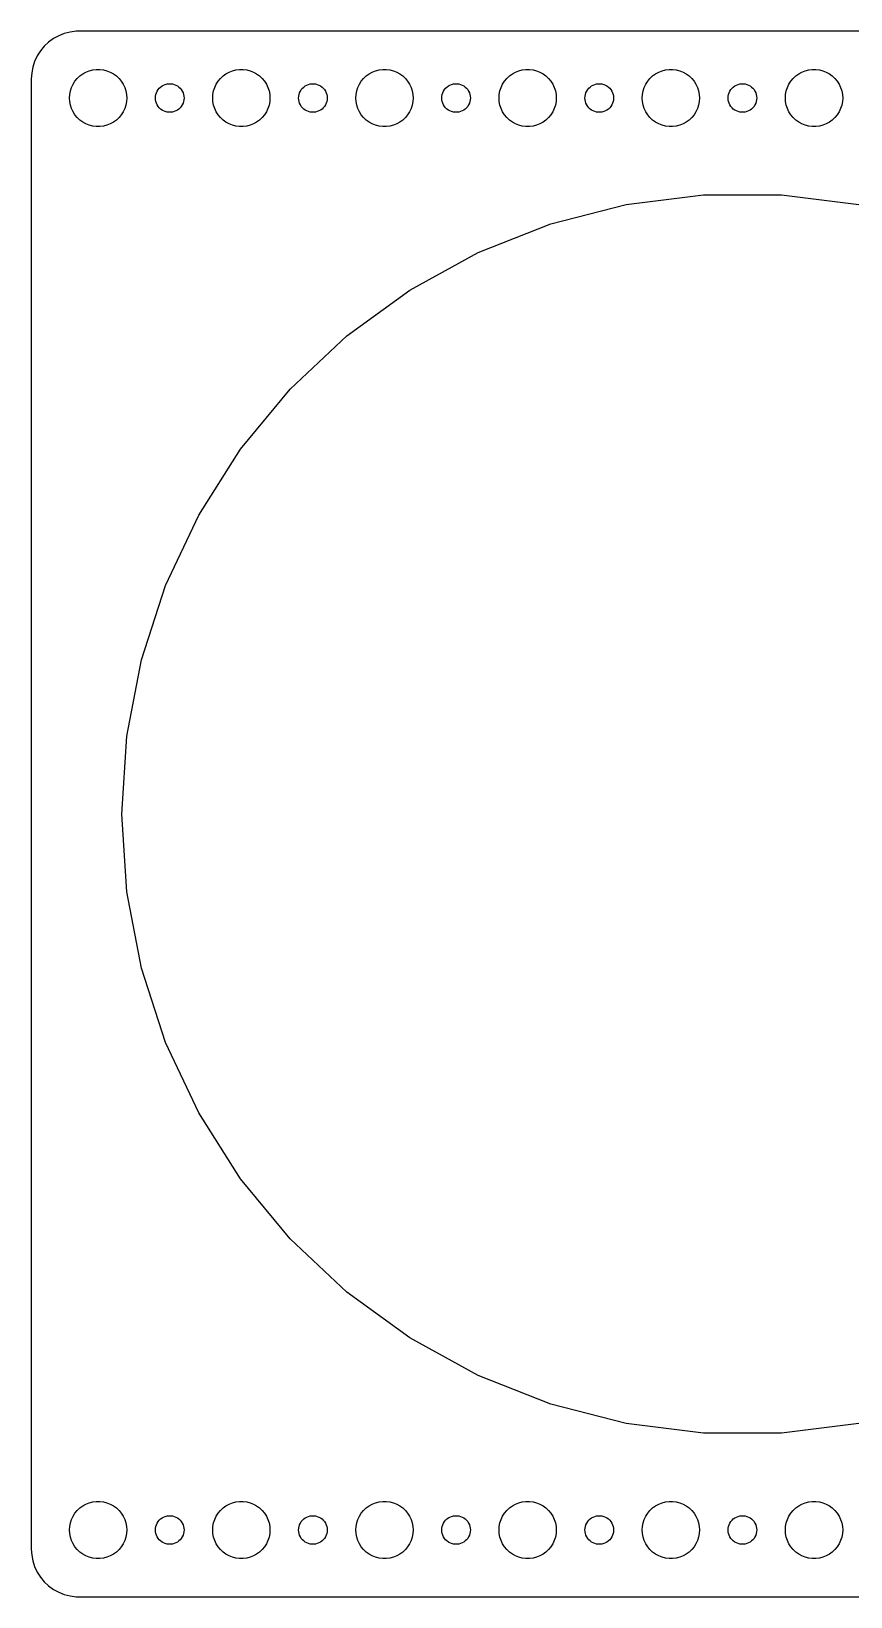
# Model space of a CAD drawing. Header units: metres. Extents: x -344 to 344, y -82 to 82.
# Drawn here: x -344.5 to -258.7, y -82 to 82 of the extents above; entities that cross this region are included whole.
import ezdxf

# ---------------------------------------------------------------- set-up
doc = ezdxf.new("R2010")
doc.units = ezdxf.units.M

msp = doc.modelspace()

# ---------------------------------------------------------------- linework, layer by layer
for p, q in [((-339.814, 81.9901), (-340.437, 81.9114)), ((339.814, 81.9901), (-339.814, 81.9901)), ((-343.145, 80.4227), (-343.545, 79.9389)), ((-342.687, 80.8526), (-343.145, 80.4227)), ((-342.179, 81.2216), (-342.687, 80.8526)), ((-341.629, 81.5241), (-342.179, 81.2216)), ((-341.045, 81.7553), (-341.629, 81.5241)), ((-340.437, 81.9114), (-341.045, 81.7553)), ((-344.149, 78.8406), (-344.343, 78.2434)), ((-343.882, 79.4088), (-344.149, 78.8406)), ((-343.545, 79.9389), (-343.882, 79.4088)), ((-344.461, 77.6267), (-344.5, 77)), ((-344.343, 78.2434), (-344.461, 77.6267)), ((-339.687, 77.0536), (-339.412, 77.3115)), ((-339.412, 77.3115), (-339.107, 77.533)), ((-339.107, 77.533), (-338.777, 77.7145)), ((-338.777, 77.7145), (-338.427, 77.8532)), ((-338.427, 77.8532), (-338.062, 77.9469)), ((-338.062, 77.9469), (-337.688, 77.9941)), ((-337.688, 77.9941), (-337.312, 77.9941)), ((-337.312, 77.9941), (-336.938, 77.9469)), ((-336.938, 77.9469), (-336.573, 77.8532)), ((-336.573, 77.8532), (-336.223, 77.7145)), ((-336.223, 77.7145), (-335.893, 77.533)), ((-335.893, 77.533), (-335.588, 77.3115)), ((-335.588, 77.3115), (-335.313, 77.0536)), ((-324.687, 77.0536), (-324.412, 77.3115)), ((-324.412, 77.3115), (-324.107, 77.533)), ((-324.107, 77.533), (-323.777, 77.7145)), ((-323.777, 77.7145), (-323.427, 77.8532)), ((-323.427, 77.8532), (-323.062, 77.9469)), ((-323.062, 77.9469), (-322.688, 77.9941)), ((-322.688, 77.9941), (-322.312, 77.9941)), ((-322.312, 77.9941), (-321.938, 77.9469)), ((-321.938, 77.9469), (-321.573, 77.8532)), ((-321.573, 77.8532), (-321.223, 77.7145)), ((-321.223, 77.7145), (-320.893, 77.533)), ((-320.893, 77.533), (-320.588, 77.3115)), ((-320.588, 77.3115), (-320.313, 77.0536)), ((-309.687, 77.0536), (-309.412, 77.3115)), ((-309.412, 77.3115), (-309.107, 77.533)), ((-309.107, 77.533), (-308.777, 77.7145)), ((-308.777, 77.7145), (-308.427, 77.8532)), ((-308.427, 77.8532), (-308.062, 77.9469)), ((-308.062, 77.9469), (-307.688, 77.9941)), ((-307.688, 77.9941), (-307.312, 77.9941)), ((-307.312, 77.9941), (-306.938, 77.9469)), ((-306.938, 77.9469), (-306.573, 77.8532)), ((-306.573, 77.8532), (-306.223, 77.7145)), ((-306.223, 77.7145), (-305.893, 77.533)), ((-305.893, 77.533), (-305.588, 77.3115)), ((-305.588, 77.3115), (-305.313, 77.0536)), ((-294.687, 77.0536), (-294.412, 77.3115)), ((-294.412, 77.3115), (-294.107, 77.533)), ((-294.107, 77.533), (-293.777, 77.7145)), ((-293.777, 77.7145), (-293.427, 77.8532)), ((-293.427, 77.8532), (-293.062, 77.9469)), ((-293.062, 77.9469), (-292.688, 77.9941)), ((-292.688, 77.9941), (-292.312, 77.9941)), ((-292.312, 77.9941), (-291.938, 77.9469)), ((-291.938, 77.9469), (-291.573, 77.8532)), ((-291.573, 77.8532), (-291.223, 77.7145)), ((-291.223, 77.7145), (-290.893, 77.533)), ((-290.893, 77.533), (-290.588, 77.3115)), ((-290.588, 77.3115), (-290.313, 77.0536)), ((-279.687, 77.0536), (-279.412, 77.3115)), ((-279.412, 77.3115), (-279.107, 77.533)), ((-279.107, 77.533), (-278.777, 77.7145)), ((-278.777, 77.7145), (-278.427, 77.8532)), ((-278.427, 77.8532), (-278.062, 77.9469)), ((-278.062, 77.9469), (-277.688, 77.9941)), ((-277.688, 77.9941), (-277.312, 77.9941)), ((-277.312, 77.9941), (-276.938, 77.9469)), ((-276.938, 77.9469), (-276.573, 77.8532)), ((-276.573, 77.8532), (-276.223, 77.7145)), ((-276.223, 77.7145), (-275.893, 77.533)), ((-275.893, 77.533), (-275.588, 77.3115)), ((-275.588, 77.3115), (-275.313, 77.0536)), ((-264.687, 77.0536), (-264.412, 77.3115)), ((-264.412, 77.3115), (-264.107, 77.533)), ((-264.107, 77.533), (-263.777, 77.7145)), ((-263.777, 77.7145), (-263.427, 77.8532)), ((-263.427, 77.8532), (-263.062, 77.9469)), ((-263.062, 77.9469), (-262.688, 77.9941)), ((-262.688, 77.9941), (-262.312, 77.9941)), ((-262.312, 77.9941), (-261.938, 77.9469)), ((-261.938, 77.9469), (-261.573, 77.8532)), ((-261.573, 77.8532), (-261.223, 77.7145)), ((-261.223, 77.7145), (-260.893, 77.533)), ((-260.893, 77.533), (-260.588, 77.3115)), ((-260.588, 77.3115), (-260.313, 77.0536)), ((-344.5, 77), (-344.5, -77)), ((-340.476, 75.376), (-340.406, 75.7461)), ((-340.406, 75.7461), (-340.289, 76.1044)), ((-340.289, 76.1044), (-340.129, 76.4453)), ((-340.129, 76.4453), (-339.927, 76.7634)), ((-339.927, 76.7634), (-339.687, 77.0536)), ((-335.313, 77.0536), (-335.073, 76.7634)), ((-335.073, 76.7634), (-334.871, 76.4453)), ((-334.871, 76.4453), (-334.711, 76.1044)), ((-334.711, 76.1044), (-334.594, 75.7461)), ((-334.594, 75.7461), (-334.524, 75.376)), ((-331.453, 75.373), (-331.395, 75.5522)), ((-331.395, 75.5522), (-331.314, 75.7226)), ((-331.314, 75.7226), (-331.214, 75.8817)), ((-331.214, 75.8817), (-331.093, 76.0268)), ((-331.093, 76.0268), (-330.956, 76.1558)), ((-330.956, 76.1558), (-330.804, 76.2665)), ((-330.804, 76.2665), (-330.639, 76.3572)), ((-330.639, 76.3572), (-330.464, 76.4266)), ((-330.464, 76.4266), (-330.281, 76.4734)), ((-330.281, 76.4734), (-330.094, 76.497)), ((-330.094, 76.497), (-329.906, 76.497)), ((-329.906, 76.497), (-329.719, 76.4734)), ((-329.719, 76.4734), (-329.536, 76.4266)), ((-329.536, 76.4266), (-329.361, 76.3572)), ((-329.361, 76.3572), (-329.196, 76.2665)), ((-329.196, 76.2665), (-329.044, 76.1558)), ((-329.044, 76.1558), (-328.907, 76.0268)), ((-328.907, 76.0268), (-328.786, 75.8817)), ((-328.786, 75.8817), (-328.686, 75.7226)), ((-328.686, 75.7226), (-328.605, 75.5522)), ((-328.605, 75.5522), (-328.547, 75.373)), ((-325.476, 75.376), (-325.406, 75.7461)), ((-325.406, 75.7461), (-325.289, 76.1044)), ((-325.289, 76.1044), (-325.129, 76.4453)), ((-325.129, 76.4453), (-324.927, 76.7634)), ((-324.927, 76.7634), (-324.687, 77.0536)), ((-320.313, 77.0536), (-320.073, 76.7634)), ((-320.073, 76.7634), (-319.871, 76.4453)), ((-319.871, 76.4453), (-319.711, 76.1044)), ((-319.711, 76.1044), (-319.594, 75.7461)), ((-319.594, 75.7461), (-319.524, 75.376)), ((-316.453, 75.373), (-316.395, 75.5522)), ((-316.395, 75.5522), (-316.314, 75.7226)), ((-316.314, 75.7226), (-316.214, 75.8817)), ((-316.214, 75.8817), (-316.093, 76.0268)), ((-316.093, 76.0268), (-315.956, 76.1558)), ((-315.956, 76.1558), (-315.804, 76.2665)), ((-315.804, 76.2665), (-315.639, 76.3572)), ((-315.639, 76.3572), (-315.464, 76.4266)), ((-315.464, 76.4266), (-315.281, 76.4734)), ((-315.281, 76.4734), (-315.094, 76.497)), ((-315.094, 76.497), (-314.906, 76.497)), ((-314.906, 76.497), (-314.719, 76.4734)), ((-314.719, 76.4734), (-314.536, 76.4266)), ((-314.536, 76.4266), (-314.361, 76.3572)), ((-314.361, 76.3572), (-314.196, 76.2665)), ((-314.196, 76.2665), (-314.044, 76.1558)), ((-314.044, 76.1558), (-313.907, 76.0268)), ((-313.907, 76.0268), (-313.786, 75.8817)), ((-313.786, 75.8817), (-313.686, 75.7226)), ((-313.686, 75.7226), (-313.605, 75.5522)), ((-313.605, 75.5522), (-313.547, 75.373)), ((-310.476, 75.376), (-310.406, 75.7461)), ((-310.406, 75.7461), (-310.289, 76.1044)), ((-310.289, 76.1044), (-310.129, 76.4453)), ((-310.129, 76.4453), (-309.927, 76.7634)), ((-309.927, 76.7634), (-309.687, 77.0536)), ((-305.313, 77.0536), (-305.073, 76.7634)), ((-305.073, 76.7634), (-304.871, 76.4453)), ((-304.871, 76.4453), (-304.711, 76.1044)), ((-304.711, 76.1044), (-304.594, 75.7461)), ((-304.594, 75.7461), (-304.524, 75.376)), ((-301.453, 75.373), (-301.395, 75.5522)), ((-301.395, 75.5522), (-301.314, 75.7226)), ((-301.314, 75.7226), (-301.214, 75.8817)), ((-301.214, 75.8817), (-301.093, 76.0268)), ((-301.093, 76.0268), (-300.956, 76.1558)), ((-300.956, 76.1558), (-300.804, 76.2665)), ((-300.804, 76.2665), (-300.639, 76.3572)), ((-300.639, 76.3572), (-300.464, 76.4266)), ((-300.464, 76.4266), (-300.281, 76.4734)), ((-300.281, 76.4734), (-300.094, 76.497)), ((-300.094, 76.497), (-299.906, 76.497)), ((-299.906, 76.497), (-299.719, 76.4734)), ((-299.719, 76.4734), (-299.536, 76.4266)), ((-299.536, 76.4266), (-299.361, 76.3572)), ((-299.361, 76.3572), (-299.196, 76.2665)), ((-299.196, 76.2665), (-299.044, 76.1558)), ((-299.044, 76.1558), (-298.907, 76.0268)), ((-298.907, 76.0268), (-298.786, 75.8817)), ((-298.786, 75.8817), (-298.686, 75.7226)), ((-298.686, 75.7226), (-298.605, 75.5522)), ((-298.605, 75.5522), (-298.547, 75.373)), ((-295.476, 75.376), (-295.406, 75.7461)), ((-295.406, 75.7461), (-295.289, 76.1044)), ((-295.289, 76.1044), (-295.129, 76.4453)), ((-295.129, 76.4453), (-294.927, 76.7634)), ((-294.927, 76.7634), (-294.687, 77.0536)), ((-290.313, 77.0536), (-290.073, 76.7634)), ((-290.073, 76.7634), (-289.871, 76.4453)), ((-289.871, 76.4453), (-289.711, 76.1044)), ((-289.711, 76.1044), (-289.594, 75.7461)), ((-289.594, 75.7461), (-289.524, 75.376)), ((-286.453, 75.373), (-286.395, 75.5522)), ((-286.395, 75.5522), (-286.314, 75.7226)), ((-286.314, 75.7226), (-286.214, 75.8817)), ((-286.214, 75.8817), (-286.093, 76.0268)), ((-286.093, 76.0268), (-285.956, 76.1558)), ((-285.956, 76.1558), (-285.804, 76.2665)), ((-285.804, 76.2665), (-285.639, 76.3572)), ((-285.639, 76.3572), (-285.464, 76.4266)), ((-285.464, 76.4266), (-285.281, 76.4734)), ((-285.281, 76.4734), (-285.094, 76.497)), ((-285.094, 76.497), (-284.906, 76.497)), ((-284.906, 76.497), (-284.719, 76.4734)), ((-284.719, 76.4734), (-284.536, 76.4266)), ((-284.536, 76.4266), (-284.361, 76.3572)), ((-284.361, 76.3572), (-284.196, 76.2665)), ((-284.196, 76.2665), (-284.044, 76.1558)), ((-284.044, 76.1558), (-283.907, 76.0268)), ((-283.907, 76.0268), (-283.786, 75.8817)), ((-283.786, 75.8817), (-283.686, 75.7226)), ((-283.686, 75.7226), (-283.605, 75.5522)), ((-283.605, 75.5522), (-283.547, 75.373)), ((-280.476, 75.376), (-280.406, 75.7461)), ((-280.406, 75.7461), (-280.289, 76.1044)), ((-280.289, 76.1044), (-280.129, 76.4453)), ((-280.129, 76.4453), (-279.927, 76.7634)), ((-279.927, 76.7634), (-279.687, 77.0536)), ((-275.313, 77.0536), (-275.073, 76.7634)), ((-275.073, 76.7634), (-274.871, 76.4453)), ((-274.871, 76.4453), (-274.711, 76.1044)), ((-274.711, 76.1044), (-274.594, 75.7461)), ((-274.594, 75.7461), (-274.524, 75.376)), ((-271.453, 75.373), (-271.395, 75.5522)), ((-271.395, 75.5522), (-271.314, 75.7226)), ((-271.314, 75.7226), (-271.214, 75.8817)), ((-271.214, 75.8817), (-271.093, 76.0268)), ((-271.093, 76.0268), (-270.956, 76.1558)), ((-270.956, 76.1558), (-270.804, 76.2665)), ((-270.804, 76.2665), (-270.639, 76.3572)), ((-270.639, 76.3572), (-270.464, 76.4266)), ((-270.464, 76.4266), (-270.281, 76.4734)), ((-270.281, 76.4734), (-270.094, 76.497)), ((-270.094, 76.497), (-269.906, 76.497)), ((-269.906, 76.497), (-269.719, 76.4734)), ((-269.719, 76.4734), (-269.536, 76.4266)), ((-269.536, 76.4266), (-269.361, 76.3572)), ((-269.361, 76.3572), (-269.196, 76.2665)), ((-269.196, 76.2665), (-269.044, 76.1558)), ((-269.044, 76.1558), (-268.907, 76.0268)), ((-268.907, 76.0268), (-268.786, 75.8817)), ((-268.786, 75.8817), (-268.686, 75.7226)), ((-268.686, 75.7226), (-268.605, 75.5522)), ((-268.605, 75.5522), (-268.547, 75.373)), ((-265.476, 75.376), (-265.406, 75.7461)), ((-265.406, 75.7461), (-265.289, 76.1044)), ((-265.289, 76.1044), (-265.129, 76.4453)), ((-265.129, 76.4453), (-264.927, 76.7634)), ((-264.927, 76.7634), (-264.687, 77.0536)), ((-260.313, 77.0536), (-260.073, 76.7634)), ((-260.073, 76.7634), (-259.871, 76.4453)), ((-259.871, 76.4453), (-259.711, 76.1044)), ((-259.711, 76.1044), (-259.594, 75.7461)), ((-259.594, 75.7461), (-259.524, 75.376)), ((-340.5, 75), (-340.476, 75.376)), ((-340.476, 74.624), (-340.5, 75)), ((-340.406, 74.2539), (-340.476, 74.624)), ((-340.289, 73.8956), (-340.406, 74.2539)), ((-340.129, 73.5547), (-340.289, 73.8956)), ((-334.711, 73.8956), (-334.871, 73.5547)), ((-334.594, 74.2539), (-334.711, 73.8956)), ((-334.524, 74.624), (-334.594, 74.2539)), ((-334.524, 75.376), (-334.5, 75)), ((-334.5, 75), (-334.524, 74.624)), ((-331.5, 75), (-331.488, 75.188)), ((-331.488, 74.812), (-331.5, 75)), ((-331.488, 75.188), (-331.453, 75.373)), ((-331.453, 74.627), (-331.488, 74.812)), ((-331.395, 74.4478), (-331.453, 74.627)), ((-331.314, 74.2774), (-331.395, 74.4478)), ((-331.214, 74.1183), (-331.314, 74.2774)), ((-331.093, 73.9732), (-331.214, 74.1183)), ((-330.956, 73.8442), (-331.093, 73.9732)), ((-330.804, 73.7335), (-330.956, 73.8442)), ((-329.044, 73.8442), (-329.196, 73.7335)), ((-328.907, 73.9732), (-329.044, 73.8442)), ((-328.786, 74.1183), (-328.907, 73.9732)), ((-328.686, 74.2774), (-328.786, 74.1183)), ((-328.605, 74.4478), (-328.686, 74.2774)), ((-328.547, 74.627), (-328.605, 74.4478)), ((-328.547, 75.373), (-328.512, 75.188)), ((-328.512, 74.812), (-328.547, 74.627)), ((-328.512, 75.188), (-328.5, 75)), ((-328.5, 75), (-328.512, 74.812)), ((-325.5, 75), (-325.476, 75.376)), ((-325.476, 74.624), (-325.5, 75)), ((-325.406, 74.2539), (-325.476, 74.624)), ((-325.289, 73.8956), (-325.406, 74.2539)), ((-325.129, 73.5547), (-325.289, 73.8956)), ((-319.711, 73.8956), (-319.871, 73.5547)), ((-319.594, 74.2539), (-319.711, 73.8956)), ((-319.524, 74.624), (-319.594, 74.2539)), ((-319.524, 75.376), (-319.5, 75)), ((-319.5, 75), (-319.524, 74.624)), ((-316.5, 75), (-316.488, 75.188)), ((-316.488, 74.812), (-316.5, 75)), ((-316.488, 75.188), (-316.453, 75.373)), ((-316.453, 74.627), (-316.488, 74.812)), ((-316.395, 74.4478), (-316.453, 74.627)), ((-316.314, 74.2774), (-316.395, 74.4478)), ((-316.214, 74.1183), (-316.314, 74.2774)), ((-316.093, 73.9732), (-316.214, 74.1183)), ((-315.956, 73.8442), (-316.093, 73.9732)), ((-315.804, 73.7335), (-315.956, 73.8442)), ((-314.044, 73.8442), (-314.196, 73.7335)), ((-313.907, 73.9732), (-314.044, 73.8442)), ((-313.786, 74.1183), (-313.907, 73.9732)), ((-313.686, 74.2774), (-313.786, 74.1183)), ((-313.605, 74.4478), (-313.686, 74.2774)), ((-313.547, 74.627), (-313.605, 74.4478)), ((-313.547, 75.373), (-313.512, 75.188)), ((-313.512, 74.812), (-313.547, 74.627)), ((-313.512, 75.188), (-313.5, 75)), ((-313.5, 75), (-313.512, 74.812)), ((-310.5, 75), (-310.476, 75.376)), ((-310.476, 74.624), (-310.5, 75)), ((-310.406, 74.2539), (-310.476, 74.624)), ((-310.289, 73.8956), (-310.406, 74.2539)), ((-310.129, 73.5547), (-310.289, 73.8956)), ((-304.711, 73.8956), (-304.871, 73.5547)), ((-304.594, 74.2539), (-304.711, 73.8956)), ((-304.524, 74.624), (-304.594, 74.2539)), ((-304.524, 75.376), (-304.5, 75)), ((-304.5, 75), (-304.524, 74.624)), ((-301.5, 75), (-301.488, 75.188)), ((-301.488, 74.812), (-301.5, 75)), ((-301.488, 75.188), (-301.453, 75.373)), ((-301.453, 74.627), (-301.488, 74.812)), ((-301.395, 74.4478), (-301.453, 74.627)), ((-301.314, 74.2774), (-301.395, 74.4478)), ((-301.214, 74.1183), (-301.314, 74.2774)), ((-301.093, 73.9732), (-301.214, 74.1183)), ((-300.956, 73.8442), (-301.093, 73.9732)), ((-300.804, 73.7335), (-300.956, 73.8442)), ((-299.044, 73.8442), (-299.196, 73.7335)), ((-298.907, 73.9732), (-299.044, 73.8442)), ((-298.786, 74.1183), (-298.907, 73.9732)), ((-298.686, 74.2774), (-298.786, 74.1183)), ((-298.605, 74.4478), (-298.686, 74.2774)), ((-298.547, 74.627), (-298.605, 74.4478)), ((-298.547, 75.373), (-298.512, 75.188)), ((-298.512, 74.812), (-298.547, 74.627)), ((-298.512, 75.188), (-298.5, 75)), ((-298.5, 75), (-298.512, 74.812)), ((-295.5, 75), (-295.476, 75.376)), ((-295.476, 74.624), (-295.5, 75)), ((-295.406, 74.2539), (-295.476, 74.624)), ((-295.289, 73.8956), (-295.406, 74.2539)), ((-295.129, 73.5547), (-295.289, 73.8956)), ((-289.711, 73.8956), (-289.871, 73.5547)), ((-289.594, 74.2539), (-289.711, 73.8956)), ((-289.524, 74.624), (-289.594, 74.2539)), ((-289.524, 75.376), (-289.5, 75)), ((-289.5, 75), (-289.524, 74.624)), ((-286.5, 75), (-286.488, 75.188)), ((-286.488, 74.812), (-286.5, 75)), ((-286.488, 75.188), (-286.453, 75.373)), ((-286.453, 74.627), (-286.488, 74.812)), ((-286.395, 74.4478), (-286.453, 74.627)), ((-286.314, 74.2774), (-286.395, 74.4478)), ((-286.214, 74.1183), (-286.314, 74.2774)), ((-286.093, 73.9732), (-286.214, 74.1183)), ((-285.956, 73.8442), (-286.093, 73.9732)), ((-285.804, 73.7335), (-285.956, 73.8442)), ((-284.044, 73.8442), (-284.196, 73.7335)), ((-283.907, 73.9732), (-284.044, 73.8442)), ((-283.786, 74.1183), (-283.907, 73.9732)), ((-283.686, 74.2774), (-283.786, 74.1183)), ((-283.605, 74.4478), (-283.686, 74.2774)), ((-283.547, 74.627), (-283.605, 74.4478)), ((-283.547, 75.373), (-283.512, 75.188)), ((-283.512, 74.812), (-283.547, 74.627)), ((-283.512, 75.188), (-283.5, 75)), ((-283.5, 75), (-283.512, 74.812)), ((-280.5, 75), (-280.476, 75.376)), ((-280.476, 74.624), (-280.5, 75)), ((-280.406, 74.2539), (-280.476, 74.624)), ((-280.289, 73.8956), (-280.406, 74.2539)), ((-280.129, 73.5547), (-280.289, 73.8956)), ((-274.711, 73.8956), (-274.871, 73.5547)), ((-274.594, 74.2539), (-274.711, 73.8956)), ((-274.524, 74.624), (-274.594, 74.2539)), ((-274.524, 75.376), (-274.5, 75)), ((-274.5, 75), (-274.524, 74.624)), ((-271.5, 75), (-271.488, 75.188)), ((-271.488, 74.812), (-271.5, 75)), ((-271.488, 75.188), (-271.453, 75.373)), ((-271.453, 74.627), (-271.488, 74.812)), ((-271.395, 74.4478), (-271.453, 74.627)), ((-271.314, 74.2774), (-271.395, 74.4478)), ((-271.214, 74.1183), (-271.314, 74.2774)), ((-271.093, 73.9732), (-271.214, 74.1183)), ((-270.956, 73.8442), (-271.093, 73.9732)), ((-270.804, 73.7335), (-270.956, 73.8442)), ((-269.044, 73.8442), (-269.196, 73.7335)), ((-268.907, 73.9732), (-269.044, 73.8442)), ((-268.786, 74.1183), (-268.907, 73.9732)), ((-268.686, 74.2774), (-268.786, 74.1183)), ((-268.605, 74.4478), (-268.686, 74.2774)), ((-268.547, 74.627), (-268.605, 74.4478)), ((-268.547, 75.373), (-268.512, 75.188)), ((-268.512, 74.812), (-268.547, 74.627)), ((-268.512, 75.188), (-268.5, 75)), ((-268.5, 75), (-268.512, 74.812)), ((-265.5, 75), (-265.476, 75.376)), ((-265.476, 74.624), (-265.5, 75)), ((-265.406, 74.2539), (-265.476, 74.624)), ((-265.289, 73.8956), (-265.406, 74.2539)), ((-265.129, 73.5547), (-265.289, 73.8956)), ((-259.711, 73.8956), (-259.871, 73.5547)), ((-259.594, 74.2539), (-259.711, 73.8956)), ((-259.524, 74.624), (-259.594, 74.2539)), ((-259.524, 75.376), (-259.5, 75)), ((-259.5, 75), (-259.524, 74.624)), ((-339.927, 73.2366), (-340.129, 73.5547)), ((-339.687, 72.9464), (-339.927, 73.2366)), ((-339.412, 72.6885), (-339.687, 72.9464)), ((-339.107, 72.467), (-339.412, 72.6885)), ((-338.777, 72.2855), (-339.107, 72.467)), ((-338.427, 72.1468), (-338.777, 72.2855)), ((-336.223, 72.2855), (-336.573, 72.1468)), ((-335.893, 72.467), (-336.223, 72.2855)), ((-335.588, 72.6885), (-335.893, 72.467)), ((-335.313, 72.9464), (-335.588, 72.6885)), ((-335.073, 73.2366), (-335.313, 72.9464)), ((-334.871, 73.5547), (-335.073, 73.2366)), ((-330.639, 73.6428), (-330.804, 73.7335)), ((-330.464, 73.5734), (-330.639, 73.6428)), ((-330.281, 73.5266), (-330.464, 73.5734)), ((-330.094, 73.503), (-330.281, 73.5266)), ((-329.906, 73.503), (-330.094, 73.503)), ((-329.719, 73.5266), (-329.906, 73.503)), ((-329.536, 73.5734), (-329.719, 73.5266)), ((-329.361, 73.6428), (-329.536, 73.5734)), ((-329.196, 73.7335), (-329.361, 73.6428)), ((-324.927, 73.2366), (-325.129, 73.5547)), ((-324.687, 72.9464), (-324.927, 73.2366)), ((-324.412, 72.6885), (-324.687, 72.9464)), ((-324.107, 72.467), (-324.412, 72.6885)), ((-323.777, 72.2855), (-324.107, 72.467)), ((-323.427, 72.1468), (-323.777, 72.2855)), ((-321.223, 72.2855), (-321.573, 72.1468)), ((-320.893, 72.467), (-321.223, 72.2855)), ((-320.588, 72.6885), (-320.893, 72.467)), ((-320.313, 72.9464), (-320.588, 72.6885)), ((-320.073, 73.2366), (-320.313, 72.9464)), ((-319.871, 73.5547), (-320.073, 73.2366)), ((-315.639, 73.6428), (-315.804, 73.7335)), ((-315.464, 73.5734), (-315.639, 73.6428)), ((-315.281, 73.5266), (-315.464, 73.5734)), ((-315.094, 73.503), (-315.281, 73.5266)), ((-314.906, 73.503), (-315.094, 73.503)), ((-314.719, 73.5266), (-314.906, 73.503)), ((-314.536, 73.5734), (-314.719, 73.5266)), ((-314.361, 73.6428), (-314.536, 73.5734)), ((-314.196, 73.7335), (-314.361, 73.6428)), ((-309.927, 73.2366), (-310.129, 73.5547)), ((-309.687, 72.9464), (-309.927, 73.2366)), ((-309.412, 72.6885), (-309.687, 72.9464)), ((-309.107, 72.467), (-309.412, 72.6885)), ((-308.777, 72.2855), (-309.107, 72.467)), ((-308.427, 72.1468), (-308.777, 72.2855)), ((-306.223, 72.2855), (-306.573, 72.1468)), ((-305.893, 72.467), (-306.223, 72.2855)), ((-305.588, 72.6885), (-305.893, 72.467)), ((-305.313, 72.9464), (-305.588, 72.6885)), ((-305.073, 73.2366), (-305.313, 72.9464)), ((-304.871, 73.5547), (-305.073, 73.2366)), ((-300.639, 73.6428), (-300.804, 73.7335)), ((-300.464, 73.5734), (-300.639, 73.6428)), ((-300.281, 73.5266), (-300.464, 73.5734)), ((-300.094, 73.503), (-300.281, 73.5266)), ((-299.906, 73.503), (-300.094, 73.503)), ((-299.719, 73.5266), (-299.906, 73.503)), ((-299.536, 73.5734), (-299.719, 73.5266)), ((-299.361, 73.6428), (-299.536, 73.5734)), ((-299.196, 73.7335), (-299.361, 73.6428)), ((-294.927, 73.2366), (-295.129, 73.5547)), ((-294.687, 72.9464), (-294.927, 73.2366)), ((-294.412, 72.6885), (-294.687, 72.9464)), ((-294.107, 72.467), (-294.412, 72.6885)), ((-293.777, 72.2855), (-294.107, 72.467)), ((-293.427, 72.1468), (-293.777, 72.2855)), ((-291.223, 72.2855), (-291.573, 72.1468)), ((-290.893, 72.467), (-291.223, 72.2855)), ((-290.588, 72.6885), (-290.893, 72.467)), ((-290.313, 72.9464), (-290.588, 72.6885)), ((-290.073, 73.2366), (-290.313, 72.9464)), ((-289.871, 73.5547), (-290.073, 73.2366)), ((-285.639, 73.6428), (-285.804, 73.7335)), ((-285.464, 73.5734), (-285.639, 73.6428)), ((-285.281, 73.5266), (-285.464, 73.5734)), ((-285.094, 73.503), (-285.281, 73.5266)), ((-284.906, 73.503), (-285.094, 73.503)), ((-284.719, 73.5266), (-284.906, 73.503)), ((-284.536, 73.5734), (-284.719, 73.5266)), ((-284.361, 73.6428), (-284.536, 73.5734)), ((-284.196, 73.7335), (-284.361, 73.6428)), ((-279.927, 73.2366), (-280.129, 73.5547)), ((-279.687, 72.9464), (-279.927, 73.2366)), ((-279.412, 72.6885), (-279.687, 72.9464)), ((-279.107, 72.467), (-279.412, 72.6885)), ((-278.777, 72.2855), (-279.107, 72.467)), ((-278.427, 72.1468), (-278.777, 72.2855)), ((-276.223, 72.2855), (-276.573, 72.1468)), ((-275.893, 72.467), (-276.223, 72.2855)), ((-275.588, 72.6885), (-275.893, 72.467)), ((-275.313, 72.9464), (-275.588, 72.6885)), ((-275.073, 73.2366), (-275.313, 72.9464)), ((-274.871, 73.5547), (-275.073, 73.2366)), ((-270.639, 73.6428), (-270.804, 73.7335)), ((-270.464, 73.5734), (-270.639, 73.6428)), ((-270.281, 73.5266), (-270.464, 73.5734)), ((-270.094, 73.503), (-270.281, 73.5266)), ((-269.906, 73.503), (-270.094, 73.503)), ((-269.719, 73.5266), (-269.906, 73.503)), ((-269.536, 73.5734), (-269.719, 73.5266)), ((-269.361, 73.6428), (-269.536, 73.5734)), ((-269.196, 73.7335), (-269.361, 73.6428)), ((-264.927, 73.2366), (-265.129, 73.5547)), ((-264.687, 72.9464), (-264.927, 73.2366)), ((-264.412, 72.6885), (-264.687, 72.9464)), ((-264.107, 72.467), (-264.412, 72.6885)), ((-263.777, 72.2855), (-264.107, 72.467)), ((-263.427, 72.1468), (-263.777, 72.2855)), ((-261.223, 72.2855), (-261.573, 72.1468)), ((-260.893, 72.467), (-261.223, 72.2855)), ((-260.588, 72.6885), (-260.893, 72.467)), ((-260.313, 72.9464), (-260.588, 72.6885)), ((-260.073, 73.2366), (-260.313, 72.9464)), ((-259.871, 73.5547), (-260.073, 73.2366)), ((-338.062, 72.0531), (-338.427, 72.1468)), ((-337.688, 72.0059), (-338.062, 72.0531)), ((-337.312, 72.0059), (-337.688, 72.0059)), ((-336.938, 72.0531), (-337.312, 72.0059)), ((-336.573, 72.1468), (-336.938, 72.0531)), ((-323.062, 72.0531), (-323.427, 72.1468)), ((-322.688, 72.0059), (-323.062, 72.0531)), ((-322.312, 72.0059), (-322.688, 72.0059)), ((-321.938, 72.0531), (-322.312, 72.0059)), ((-321.573, 72.1468), (-321.938, 72.0531)), ((-308.062, 72.0531), (-308.427, 72.1468)), ((-307.688, 72.0059), (-308.062, 72.0531)), ((-307.312, 72.0059), (-307.688, 72.0059)), ((-306.938, 72.0531), (-307.312, 72.0059)), ((-306.573, 72.1468), (-306.938, 72.0531)), ((-293.062, 72.0531), (-293.427, 72.1468)), ((-292.688, 72.0059), (-293.062, 72.0531)), ((-292.312, 72.0059), (-292.688, 72.0059)), ((-291.938, 72.0531), (-292.312, 72.0059)), ((-291.573, 72.1468), (-291.938, 72.0531)), ((-278.062, 72.0531), (-278.427, 72.1468)), ((-277.688, 72.0059), (-278.062, 72.0531)), ((-277.312, 72.0059), (-277.688, 72.0059)), ((-276.938, 72.0531), (-277.312, 72.0059)), ((-276.573, 72.1468), (-276.938, 72.0531)), ((-263.062, 72.0531), (-263.427, 72.1468)), ((-262.688, 72.0059), (-263.062, 72.0531)), ((-262.312, 72.0059), (-262.688, 72.0059)), ((-261.938, 72.0531), (-262.312, 72.0059)), ((-261.573, 72.1468), (-261.938, 72.0531)), ((-282.18, 63.8487), (-274.081, 64.8717)), ((-274.081, 64.8717), (-265.919, 64.8717)), ((-265.919, 64.8717), (-257.82, 63.8487)), ((-290.086, 61.8187), (-282.18, 63.8487)), ((-297.676, 58.8138), (-290.086, 61.8187)), ((-304.829, 54.8813), (-297.676, 58.8138)), ((-311.433, 50.0834), (-304.829, 54.8813)), ((-317.383, 44.4956), (-311.433, 50.0834)), ((-322.586, 38.206), (-317.383, 44.4956)), ((-326.96, 31.314), (-322.586, 38.206)), ((-330.435, 23.9281), (-326.96, 31.314)), ((-332.958, 16.1648), (-330.435, 23.9281)), ((-334.487, 8.1466), (-332.958, 16.1648)), ((-335, 0), (-334.487, 8.1466)), ((-334.487, -8.1466), (-335, 0)), ((-332.958, -16.1648), (-334.487, -8.1466)), ((-330.435, -23.9281), (-332.958, -16.1648)), ((-326.96, -31.314), (-330.435, -23.9281)), ((-322.586, -38.206), (-326.96, -31.314)), ((-317.383, -44.4956), (-322.586, -38.206)), ((-311.433, -50.0834), (-317.383, -44.4956)), ((-304.829, -54.8813), (-311.433, -50.0834)), ((-297.676, -58.8138), (-304.829, -54.8813)), ((-290.086, -61.8187), (-297.676, -58.8138)), ((-282.18, -63.8487), (-290.086, -61.8187)), ((-274.081, -64.8717), (-282.18, -63.8487)), ((-257.82, -63.8487), (-265.919, -64.8717)), ((-265.919, -64.8717), (-274.081, -64.8717)), ((-338.777, -72.2855), (-338.427, -72.1468)), ((-338.427, -72.1468), (-338.062, -72.0531)), ((-338.062, -72.0531), (-337.688, -72.0059)), ((-337.688, -72.0059), (-337.312, -72.0059)), ((-337.312, -72.0059), (-336.938, -72.0531)), ((-336.938, -72.0531), (-336.573, -72.1468)), ((-336.573, -72.1468), (-336.223, -72.2855)), ((-323.777, -72.2855), (-323.427, -72.1468)), ((-323.427, -72.1468), (-323.062, -72.0531)), ((-323.062, -72.0531), (-322.688, -72.0059)), ((-322.688, -72.0059), (-322.312, -72.0059)), ((-322.312, -72.0059), (-321.938, -72.0531)), ((-321.938, -72.0531), (-321.573, -72.1468)), ((-321.573, -72.1468), (-321.223, -72.2855)), ((-308.777, -72.2855), (-308.427, -72.1468)), ((-308.427, -72.1468), (-308.062, -72.0531)), ((-308.062, -72.0531), (-307.688, -72.0059)), ((-307.688, -72.0059), (-307.312, -72.0059)), ((-307.312, -72.0059), (-306.938, -72.0531)), ((-306.938, -72.0531), (-306.573, -72.1468)), ((-306.573, -72.1468), (-306.223, -72.2855)), ((-293.777, -72.2855), (-293.427, -72.1468)), ((-293.427, -72.1468), (-293.062, -72.0531)), ((-293.062, -72.0531), (-292.688, -72.0059)), ((-292.688, -72.0059), (-292.312, -72.0059)), ((-292.312, -72.0059), (-291.938, -72.0531)), ((-291.938, -72.0531), (-291.573, -72.1468)), ((-291.573, -72.1468), (-291.223, -72.2855)), ((-278.777, -72.2855), (-278.427, -72.1468)), ((-278.427, -72.1468), (-278.062, -72.0531)), ((-278.062, -72.0531), (-277.688, -72.0059)), ((-277.688, -72.0059), (-277.312, -72.0059)), ((-277.312, -72.0059), (-276.938, -72.0531)), ((-276.938, -72.0531), (-276.573, -72.1468)), ((-276.573, -72.1468), (-276.223, -72.2855)), ((-263.777, -72.2855), (-263.427, -72.1468)), ((-263.427, -72.1468), (-263.062, -72.0531)), ((-263.062, -72.0531), (-262.688, -72.0059)), ((-262.688, -72.0059), (-262.312, -72.0059)), ((-262.312, -72.0059), (-261.938, -72.0531)), ((-261.938, -72.0531), (-261.573, -72.1468)), ((-261.573, -72.1468), (-261.223, -72.2855)), ((-340.289, -73.8956), (-340.129, -73.5547)), ((-340.129, -73.5547), (-339.927, -73.2366)), ((-339.927, -73.2366), (-339.687, -72.9464)), ((-339.687, -72.9464), (-339.412, -72.6885)), ((-339.412, -72.6885), (-339.107, -72.467)), ((-339.107, -72.467), (-338.777, -72.2855)), ((-336.223, -72.2855), (-335.893, -72.467)), ((-335.893, -72.467), (-335.588, -72.6885)), ((-335.588, -72.6885), (-335.313, -72.9464)), ((-335.313, -72.9464), (-335.073, -73.2366)), ((-335.073, -73.2366), (-334.871, -73.5547)), ((-334.871, -73.5547), (-334.711, -73.8956)), ((-330.956, -73.8442), (-330.804, -73.7335)), ((-330.804, -73.7335), (-330.639, -73.6428)), ((-330.639, -73.6428), (-330.464, -73.5734)), ((-330.464, -73.5734), (-330.281, -73.5266)), ((-330.281, -73.5266), (-330.094, -73.503)), ((-330.094, -73.503), (-329.906, -73.503)), ((-329.906, -73.503), (-329.719, -73.5266)), ((-329.719, -73.5266), (-329.536, -73.5734)), ((-329.536, -73.5734), (-329.361, -73.6428)), ((-329.361, -73.6428), (-329.196, -73.7335)), ((-329.196, -73.7335), (-329.044, -73.8442)), ((-325.289, -73.8956), (-325.129, -73.5547)), ((-325.129, -73.5547), (-324.927, -73.2366)), ((-324.927, -73.2366), (-324.687, -72.9464)), ((-324.687, -72.9464), (-324.412, -72.6885)), ((-324.412, -72.6885), (-324.107, -72.467)), ((-324.107, -72.467), (-323.777, -72.2855)), ((-321.223, -72.2855), (-320.893, -72.467)), ((-320.893, -72.467), (-320.588, -72.6885)), ((-320.588, -72.6885), (-320.313, -72.9464)), ((-320.313, -72.9464), (-320.073, -73.2366)), ((-320.073, -73.2366), (-319.871, -73.5547)), ((-319.871, -73.5547), (-319.711, -73.8956)), ((-315.956, -73.8442), (-315.804, -73.7335)), ((-315.804, -73.7335), (-315.639, -73.6428)), ((-315.639, -73.6428), (-315.464, -73.5734)), ((-315.464, -73.5734), (-315.281, -73.5266)), ((-315.281, -73.5266), (-315.094, -73.503)), ((-315.094, -73.503), (-314.906, -73.503)), ((-314.906, -73.503), (-314.719, -73.5266)), ((-314.719, -73.5266), (-314.536, -73.5734)), ((-314.536, -73.5734), (-314.361, -73.6428)), ((-314.361, -73.6428), (-314.196, -73.7335)), ((-314.196, -73.7335), (-314.044, -73.8442)), ((-310.289, -73.8956), (-310.129, -73.5547)), ((-310.129, -73.5547), (-309.927, -73.2366)), ((-309.927, -73.2366), (-309.687, -72.9464)), ((-309.687, -72.9464), (-309.412, -72.6885)), ((-309.412, -72.6885), (-309.107, -72.467)), ((-309.107, -72.467), (-308.777, -72.2855)), ((-306.223, -72.2855), (-305.893, -72.467)), ((-305.893, -72.467), (-305.588, -72.6885)), ((-305.588, -72.6885), (-305.313, -72.9464)), ((-305.313, -72.9464), (-305.073, -73.2366)), ((-305.073, -73.2366), (-304.871, -73.5547)), ((-304.871, -73.5547), (-304.711, -73.8956)), ((-300.956, -73.8442), (-300.804, -73.7335)), ((-300.804, -73.7335), (-300.639, -73.6428)), ((-300.639, -73.6428), (-300.464, -73.5734)), ((-300.464, -73.5734), (-300.281, -73.5266)), ((-300.281, -73.5266), (-300.094, -73.503)), ((-300.094, -73.503), (-299.906, -73.503)), ((-299.906, -73.503), (-299.719, -73.5266)), ((-299.719, -73.5266), (-299.536, -73.5734)), ((-299.536, -73.5734), (-299.361, -73.6428)), ((-299.361, -73.6428), (-299.196, -73.7335)), ((-299.196, -73.7335), (-299.044, -73.8442)), ((-295.289, -73.8956), (-295.129, -73.5547)), ((-295.129, -73.5547), (-294.927, -73.2366)), ((-294.927, -73.2366), (-294.687, -72.9464)), ((-294.687, -72.9464), (-294.412, -72.6885)), ((-294.412, -72.6885), (-294.107, -72.467)), ((-294.107, -72.467), (-293.777, -72.2855)), ((-291.223, -72.2855), (-290.893, -72.467)), ((-290.893, -72.467), (-290.588, -72.6885)), ((-290.588, -72.6885), (-290.313, -72.9464)), ((-290.313, -72.9464), (-290.073, -73.2366)), ((-290.073, -73.2366), (-289.871, -73.5547)), ((-289.871, -73.5547), (-289.711, -73.8956)), ((-285.956, -73.8442), (-285.804, -73.7335)), ((-285.804, -73.7335), (-285.639, -73.6428)), ((-285.639, -73.6428), (-285.464, -73.5734)), ((-285.464, -73.5734), (-285.281, -73.5266)), ((-285.281, -73.5266), (-285.094, -73.503)), ((-285.094, -73.503), (-284.906, -73.503)), ((-284.906, -73.503), (-284.719, -73.5266)), ((-284.719, -73.5266), (-284.536, -73.5734)), ((-284.536, -73.5734), (-284.361, -73.6428)), ((-284.361, -73.6428), (-284.196, -73.7335)), ((-284.196, -73.7335), (-284.044, -73.8442)), ((-280.289, -73.8956), (-280.129, -73.5547)), ((-280.129, -73.5547), (-279.927, -73.2366)), ((-279.927, -73.2366), (-279.687, -72.9464)), ((-279.687, -72.9464), (-279.412, -72.6885)), ((-279.412, -72.6885), (-279.107, -72.467)), ((-279.107, -72.467), (-278.777, -72.2855)), ((-276.223, -72.2855), (-275.893, -72.467)), ((-275.893, -72.467), (-275.588, -72.6885)), ((-275.588, -72.6885), (-275.313, -72.9464)), ((-275.313, -72.9464), (-275.073, -73.2366)), ((-275.073, -73.2366), (-274.871, -73.5547)), ((-274.871, -73.5547), (-274.711, -73.8956)), ((-270.956, -73.8442), (-270.804, -73.7335)), ((-270.804, -73.7335), (-270.639, -73.6428)), ((-270.639, -73.6428), (-270.464, -73.5734)), ((-270.464, -73.5734), (-270.281, -73.5266)), ((-270.281, -73.5266), (-270.094, -73.503)), ((-270.094, -73.503), (-269.906, -73.503)), ((-269.906, -73.503), (-269.719, -73.5266)), ((-269.719, -73.5266), (-269.536, -73.5734)), ((-269.536, -73.5734), (-269.361, -73.6428)), ((-269.361, -73.6428), (-269.196, -73.7335)), ((-269.196, -73.7335), (-269.044, -73.8442)), ((-265.289, -73.8956), (-265.129, -73.5547)), ((-265.129, -73.5547), (-264.927, -73.2366)), ((-264.927, -73.2366), (-264.687, -72.9464)), ((-264.687, -72.9464), (-264.412, -72.6885)), ((-264.412, -72.6885), (-264.107, -72.467)), ((-264.107, -72.467), (-263.777, -72.2855)), ((-261.223, -72.2855), (-260.893, -72.467)), ((-260.893, -72.467), (-260.588, -72.6885)), ((-260.588, -72.6885), (-260.313, -72.9464)), ((-260.313, -72.9464), (-260.073, -73.2366)), ((-260.073, -73.2366), (-259.871, -73.5547)), ((-259.871, -73.5547), (-259.711, -73.8956)), ((-340.5, -75), (-340.476, -74.624)), ((-340.476, -75.376), (-340.5, -75)), ((-340.476, -74.624), (-340.406, -74.2539)), ((-340.406, -75.7461), (-340.476, -75.376)), ((-340.406, -74.2539), (-340.289, -73.8956)), ((-334.711, -73.8956), (-334.594, -74.2539)), ((-334.594, -74.2539), (-334.524, -74.624)), ((-334.524, -75.376), (-334.594, -75.7461)), ((-334.524, -74.624), (-334.5, -75)), ((-334.5, -75), (-334.524, -75.376)), ((-331.5, -75), (-331.488, -74.812)), ((-331.488, -75.188), (-331.5, -75)), ((-331.488, -74.812), (-331.453, -74.627)), ((-331.453, -75.373), (-331.488, -75.188)), ((-331.453, -74.627), (-331.395, -74.4478)), ((-331.395, -75.5522), (-331.453, -75.373)), ((-331.395, -74.4478), (-331.314, -74.2774)), ((-331.314, -74.2774), (-331.214, -74.1183)), ((-331.214, -74.1183), (-331.093, -73.9732)), ((-331.093, -73.9732), (-330.956, -73.8442)), ((-329.044, -73.8442), (-328.907, -73.9732)), ((-328.907, -73.9732), (-328.786, -74.1183)), ((-328.786, -74.1183), (-328.686, -74.2774)), ((-328.686, -74.2774), (-328.605, -74.4478)), ((-328.605, -74.4478), (-328.547, -74.627)), ((-328.547, -75.373), (-328.605, -75.5522)), ((-328.547, -74.627), (-328.512, -74.812)), ((-328.512, -75.188), (-328.547, -75.373)), ((-328.512, -74.812), (-328.5, -75)), ((-328.5, -75), (-328.512, -75.188)), ((-325.5, -75), (-325.476, -74.624)), ((-325.476, -75.376), (-325.5, -75)), ((-325.476, -74.624), (-325.406, -74.2539)), ((-325.406, -75.7461), (-325.476, -75.376)), ((-325.406, -74.2539), (-325.289, -73.8956)), ((-319.711, -73.8956), (-319.594, -74.2539)), ((-319.594, -74.2539), (-319.524, -74.624)), ((-319.524, -75.376), (-319.594, -75.7461)), ((-319.524, -74.624), (-319.5, -75)), ((-319.5, -75), (-319.524, -75.376)), ((-316.5, -75), (-316.488, -74.812)), ((-316.488, -75.188), (-316.5, -75)), ((-316.488, -74.812), (-316.453, -74.627)), ((-316.453, -75.373), (-316.488, -75.188)), ((-316.453, -74.627), (-316.395, -74.4478)), ((-316.395, -75.5522), (-316.453, -75.373)), ((-316.395, -74.4478), (-316.314, -74.2774)), ((-316.314, -74.2774), (-316.214, -74.1183)), ((-316.214, -74.1183), (-316.093, -73.9732)), ((-316.093, -73.9732), (-315.956, -73.8442)), ((-314.044, -73.8442), (-313.907, -73.9732)), ((-313.907, -73.9732), (-313.786, -74.1183)), ((-313.786, -74.1183), (-313.686, -74.2774)), ((-313.686, -74.2774), (-313.605, -74.4478)), ((-313.605, -74.4478), (-313.547, -74.627)), ((-313.547, -75.373), (-313.605, -75.5522)), ((-313.547, -74.627), (-313.512, -74.812)), ((-313.512, -75.188), (-313.547, -75.373)), ((-313.512, -74.812), (-313.5, -75)), ((-313.5, -75), (-313.512, -75.188)), ((-310.5, -75), (-310.476, -74.624)), ((-310.476, -75.376), (-310.5, -75)), ((-310.476, -74.624), (-310.406, -74.2539)), ((-310.406, -75.7461), (-310.476, -75.376)), ((-310.406, -74.2539), (-310.289, -73.8956)), ((-304.711, -73.8956), (-304.594, -74.2539)), ((-304.594, -74.2539), (-304.524, -74.624)), ((-304.524, -75.376), (-304.594, -75.7461)), ((-304.524, -74.624), (-304.5, -75)), ((-304.5, -75), (-304.524, -75.376)), ((-301.5, -75), (-301.488, -74.812)), ((-301.488, -75.188), (-301.5, -75)), ((-301.488, -74.812), (-301.453, -74.627)), ((-301.453, -75.373), (-301.488, -75.188)), ((-301.453, -74.627), (-301.395, -74.4478)), ((-301.395, -75.5522), (-301.453, -75.373)), ((-301.395, -74.4478), (-301.314, -74.2774)), ((-301.314, -74.2774), (-301.214, -74.1183)), ((-301.214, -74.1183), (-301.093, -73.9732)), ((-301.093, -73.9732), (-300.956, -73.8442)), ((-299.044, -73.8442), (-298.907, -73.9732)), ((-298.907, -73.9732), (-298.786, -74.1183)), ((-298.786, -74.1183), (-298.686, -74.2774)), ((-298.686, -74.2774), (-298.605, -74.4478)), ((-298.605, -74.4478), (-298.547, -74.627)), ((-298.547, -75.373), (-298.605, -75.5522)), ((-298.547, -74.627), (-298.512, -74.812)), ((-298.512, -75.188), (-298.547, -75.373)), ((-298.512, -74.812), (-298.5, -75)), ((-298.5, -75), (-298.512, -75.188)), ((-295.5, -75), (-295.476, -74.624)), ((-295.476, -75.376), (-295.5, -75)), ((-295.476, -74.624), (-295.406, -74.2539)), ((-295.406, -75.7461), (-295.476, -75.376)), ((-295.406, -74.2539), (-295.289, -73.8956)), ((-289.711, -73.8956), (-289.594, -74.2539)), ((-289.594, -74.2539), (-289.524, -74.624)), ((-289.524, -75.376), (-289.594, -75.7461)), ((-289.524, -74.624), (-289.5, -75)), ((-289.5, -75), (-289.524, -75.376)), ((-286.5, -75), (-286.488, -74.812)), ((-286.488, -75.188), (-286.5, -75)), ((-286.488, -74.812), (-286.453, -74.627)), ((-286.453, -75.373), (-286.488, -75.188)), ((-286.453, -74.627), (-286.395, -74.4478)), ((-286.395, -75.5522), (-286.453, -75.373)), ((-286.395, -74.4478), (-286.314, -74.2774)), ((-286.314, -74.2774), (-286.214, -74.1183)), ((-286.214, -74.1183), (-286.093, -73.9732)), ((-286.093, -73.9732), (-285.956, -73.8442)), ((-284.044, -73.8442), (-283.907, -73.9732)), ((-283.907, -73.9732), (-283.786, -74.1183)), ((-283.786, -74.1183), (-283.686, -74.2774)), ((-283.686, -74.2774), (-283.605, -74.4478)), ((-283.605, -74.4478), (-283.547, -74.627)), ((-283.547, -75.373), (-283.605, -75.5522)), ((-283.547, -74.627), (-283.512, -74.812)), ((-283.512, -75.188), (-283.547, -75.373)), ((-283.512, -74.812), (-283.5, -75)), ((-283.5, -75), (-283.512, -75.188)), ((-280.5, -75), (-280.476, -74.624)), ((-280.476, -75.376), (-280.5, -75)), ((-280.476, -74.624), (-280.406, -74.2539)), ((-280.406, -75.7461), (-280.476, -75.376)), ((-280.406, -74.2539), (-280.289, -73.8956)), ((-274.711, -73.8956), (-274.594, -74.2539)), ((-274.594, -74.2539), (-274.524, -74.624)), ((-274.524, -75.376), (-274.594, -75.7461)), ((-274.524, -74.624), (-274.5, -75)), ((-274.5, -75), (-274.524, -75.376)), ((-271.5, -75), (-271.488, -74.812)), ((-271.488, -75.188), (-271.5, -75)), ((-271.488, -74.812), (-271.453, -74.627)), ((-271.453, -75.373), (-271.488, -75.188)), ((-271.453, -74.627), (-271.395, -74.4478)), ((-271.395, -75.5522), (-271.453, -75.373)), ((-271.395, -74.4478), (-271.314, -74.2774)), ((-271.314, -74.2774), (-271.214, -74.1183)), ((-271.214, -74.1183), (-271.093, -73.9732)), ((-271.093, -73.9732), (-270.956, -73.8442)), ((-269.044, -73.8442), (-268.907, -73.9732)), ((-268.907, -73.9732), (-268.786, -74.1183)), ((-268.786, -74.1183), (-268.686, -74.2774)), ((-268.686, -74.2774), (-268.605, -74.4478)), ((-268.605, -74.4478), (-268.547, -74.627)), ((-268.547, -75.373), (-268.605, -75.5522)), ((-268.547, -74.627), (-268.512, -74.812)), ((-268.512, -75.188), (-268.547, -75.373)), ((-268.512, -74.812), (-268.5, -75)), ((-268.5, -75), (-268.512, -75.188)), ((-265.5, -75), (-265.476, -74.624)), ((-265.476, -75.376), (-265.5, -75)), ((-265.476, -74.624), (-265.406, -74.2539)), ((-265.406, -75.7461), (-265.476, -75.376)), ((-265.406, -74.2539), (-265.289, -73.8956)), ((-259.711, -73.8956), (-259.594, -74.2539)), ((-259.594, -74.2539), (-259.524, -74.624)), ((-259.524, -75.376), (-259.594, -75.7461)), ((-259.524, -74.624), (-259.5, -75)), ((-259.5, -75), (-259.524, -75.376)), ((-344.5, -77), (-344.461, -77.6267)), ((-340.289, -76.1044), (-340.406, -75.7461)), ((-340.129, -76.4453), (-340.289, -76.1044)), ((-339.927, -76.7634), (-340.129, -76.4453)), ((-339.687, -77.0536), (-339.927, -76.7634)), ((-339.412, -77.3115), (-339.687, -77.0536)), ((-335.313, -77.0536), (-335.588, -77.3115)), ((-335.073, -76.7634), (-335.313, -77.0536)), ((-334.871, -76.4453), (-335.073, -76.7634)), ((-334.711, -76.1044), (-334.871, -76.4453)), ((-334.594, -75.7461), (-334.711, -76.1044)), ((-331.314, -75.7226), (-331.395, -75.5522)), ((-331.214, -75.8817), (-331.314, -75.7226)), ((-331.093, -76.0268), (-331.214, -75.8817)), ((-330.956, -76.1558), (-331.093, -76.0268)), ((-330.804, -76.2665), (-330.956, -76.1558)), ((-330.639, -76.3572), (-330.804, -76.2665)), ((-330.464, -76.4266), (-330.639, -76.3572)), ((-330.281, -76.4734), (-330.464, -76.4266)), ((-330.094, -76.497), (-330.281, -76.4734)), ((-329.906, -76.497), (-330.094, -76.497)), ((-329.719, -76.4734), (-329.906, -76.497)), ((-329.536, -76.4266), (-329.719, -76.4734)), ((-329.361, -76.3572), (-329.536, -76.4266)), ((-329.196, -76.2665), (-329.361, -76.3572)), ((-329.044, -76.1558), (-329.196, -76.2665)), ((-328.907, -76.0268), (-329.044, -76.1558)), ((-328.786, -75.8817), (-328.907, -76.0268)), ((-328.686, -75.7226), (-328.786, -75.8817)), ((-328.605, -75.5522), (-328.686, -75.7226)), ((-325.289, -76.1044), (-325.406, -75.7461)), ((-325.129, -76.4453), (-325.289, -76.1044)), ((-324.927, -76.7634), (-325.129, -76.4453)), ((-324.687, -77.0536), (-324.927, -76.7634)), ((-324.412, -77.3115), (-324.687, -77.0536)), ((-320.313, -77.0536), (-320.588, -77.3115)), ((-320.073, -76.7634), (-320.313, -77.0536)), ((-319.871, -76.4453), (-320.073, -76.7634)), ((-319.711, -76.1044), (-319.871, -76.4453)), ((-319.594, -75.7461), (-319.711, -76.1044)), ((-316.314, -75.7226), (-316.395, -75.5522)), ((-316.214, -75.8817), (-316.314, -75.7226)), ((-316.093, -76.0268), (-316.214, -75.8817)), ((-315.956, -76.1558), (-316.093, -76.0268)), ((-315.804, -76.2665), (-315.956, -76.1558)), ((-315.639, -76.3572), (-315.804, -76.2665)), ((-315.464, -76.4266), (-315.639, -76.3572)), ((-315.281, -76.4734), (-315.464, -76.4266)), ((-315.094, -76.497), (-315.281, -76.4734)), ((-314.906, -76.497), (-315.094, -76.497)), ((-314.719, -76.4734), (-314.906, -76.497)), ((-314.536, -76.4266), (-314.719, -76.4734)), ((-314.361, -76.3572), (-314.536, -76.4266)), ((-314.196, -76.2665), (-314.361, -76.3572)), ((-314.044, -76.1558), (-314.196, -76.2665)), ((-313.907, -76.0268), (-314.044, -76.1558)), ((-313.786, -75.8817), (-313.907, -76.0268)), ((-313.686, -75.7226), (-313.786, -75.8817)), ((-313.605, -75.5522), (-313.686, -75.7226)), ((-310.289, -76.1044), (-310.406, -75.7461)), ((-310.129, -76.4453), (-310.289, -76.1044)), ((-309.927, -76.7634), (-310.129, -76.4453)), ((-309.687, -77.0536), (-309.927, -76.7634)), ((-309.412, -77.3115), (-309.687, -77.0536)), ((-305.313, -77.0536), (-305.588, -77.3115)), ((-305.073, -76.7634), (-305.313, -77.0536)), ((-304.871, -76.4453), (-305.073, -76.7634)), ((-304.711, -76.1044), (-304.871, -76.4453)), ((-304.594, -75.7461), (-304.711, -76.1044)), ((-301.314, -75.7226), (-301.395, -75.5522)), ((-301.214, -75.8817), (-301.314, -75.7226)), ((-301.093, -76.0268), (-301.214, -75.8817)), ((-300.956, -76.1558), (-301.093, -76.0268)), ((-300.804, -76.2665), (-300.956, -76.1558)), ((-300.639, -76.3572), (-300.804, -76.2665)), ((-300.464, -76.4266), (-300.639, -76.3572)), ((-300.281, -76.4734), (-300.464, -76.4266)), ((-300.094, -76.497), (-300.281, -76.4734)), ((-299.906, -76.497), (-300.094, -76.497)), ((-299.719, -76.4734), (-299.906, -76.497)), ((-299.536, -76.4266), (-299.719, -76.4734)), ((-299.361, -76.3572), (-299.536, -76.4266)), ((-299.196, -76.2665), (-299.361, -76.3572)), ((-299.044, -76.1558), (-299.196, -76.2665)), ((-298.907, -76.0268), (-299.044, -76.1558)), ((-298.786, -75.8817), (-298.907, -76.0268)), ((-298.686, -75.7226), (-298.786, -75.8817)), ((-298.605, -75.5522), (-298.686, -75.7226)), ((-295.289, -76.1044), (-295.406, -75.7461)), ((-295.129, -76.4453), (-295.289, -76.1044)), ((-294.927, -76.7634), (-295.129, -76.4453)), ((-294.687, -77.0536), (-294.927, -76.7634)), ((-294.412, -77.3115), (-294.687, -77.0536)), ((-290.313, -77.0536), (-290.588, -77.3115)), ((-290.073, -76.7634), (-290.313, -77.0536)), ((-289.871, -76.4453), (-290.073, -76.7634)), ((-289.711, -76.1044), (-289.871, -76.4453)), ((-289.594, -75.7461), (-289.711, -76.1044)), ((-286.314, -75.7226), (-286.395, -75.5522)), ((-286.214, -75.8817), (-286.314, -75.7226)), ((-286.093, -76.0268), (-286.214, -75.8817)), ((-285.956, -76.1558), (-286.093, -76.0268)), ((-285.804, -76.2665), (-285.956, -76.1558)), ((-285.639, -76.3572), (-285.804, -76.2665)), ((-285.464, -76.4266), (-285.639, -76.3572)), ((-285.281, -76.4734), (-285.464, -76.4266)), ((-285.094, -76.497), (-285.281, -76.4734)), ((-284.906, -76.497), (-285.094, -76.497)), ((-284.719, -76.4734), (-284.906, -76.497)), ((-284.536, -76.4266), (-284.719, -76.4734)), ((-284.361, -76.3572), (-284.536, -76.4266)), ((-284.196, -76.2665), (-284.361, -76.3572)), ((-284.044, -76.1558), (-284.196, -76.2665)), ((-283.907, -76.0268), (-284.044, -76.1558)), ((-283.786, -75.8817), (-283.907, -76.0268)), ((-283.686, -75.7226), (-283.786, -75.8817)), ((-283.605, -75.5522), (-283.686, -75.7226)), ((-280.289, -76.1044), (-280.406, -75.7461)), ((-280.129, -76.4453), (-280.289, -76.1044)), ((-279.927, -76.7634), (-280.129, -76.4453)), ((-279.687, -77.0536), (-279.927, -76.7634)), ((-279.412, -77.3115), (-279.687, -77.0536)), ((-275.313, -77.0536), (-275.588, -77.3115)), ((-275.073, -76.7634), (-275.313, -77.0536)), ((-274.871, -76.4453), (-275.073, -76.7634)), ((-274.711, -76.1044), (-274.871, -76.4453)), ((-274.594, -75.7461), (-274.711, -76.1044)), ((-271.314, -75.7226), (-271.395, -75.5522)), ((-271.214, -75.8817), (-271.314, -75.7226)), ((-271.093, -76.0268), (-271.214, -75.8817)), ((-270.956, -76.1558), (-271.093, -76.0268)), ((-270.804, -76.2665), (-270.956, -76.1558)), ((-270.639, -76.3572), (-270.804, -76.2665)), ((-270.464, -76.4266), (-270.639, -76.3572)), ((-270.281, -76.4734), (-270.464, -76.4266)), ((-270.094, -76.497), (-270.281, -76.4734)), ((-269.906, -76.497), (-270.094, -76.497)), ((-269.719, -76.4734), (-269.906, -76.497)), ((-269.536, -76.4266), (-269.719, -76.4734)), ((-269.361, -76.3572), (-269.536, -76.4266)), ((-269.196, -76.2665), (-269.361, -76.3572)), ((-269.044, -76.1558), (-269.196, -76.2665)), ((-268.907, -76.0268), (-269.044, -76.1558)), ((-268.786, -75.8817), (-268.907, -76.0268)), ((-268.686, -75.7226), (-268.786, -75.8817)), ((-268.605, -75.5522), (-268.686, -75.7226)), ((-265.289, -76.1044), (-265.406, -75.7461)), ((-265.129, -76.4453), (-265.289, -76.1044)), ((-264.927, -76.7634), (-265.129, -76.4453)), ((-264.687, -77.0536), (-264.927, -76.7634)), ((-264.412, -77.3115), (-264.687, -77.0536)), ((-260.313, -77.0536), (-260.588, -77.3115)), ((-260.073, -76.7634), (-260.313, -77.0536)), ((-259.871, -76.4453), (-260.073, -76.7634)), ((-259.711, -76.1044), (-259.871, -76.4453)), ((-259.594, -75.7461), (-259.711, -76.1044)), ((-344.461, -77.6267), (-344.343, -78.2434)), ((-344.343, -78.2434), (-344.149, -78.8406)), ((-339.107, -77.533), (-339.412, -77.3115)), ((-338.777, -77.7145), (-339.107, -77.533)), ((-338.427, -77.8532), (-338.777, -77.7145)), ((-338.062, -77.9469), (-338.427, -77.8532)), ((-337.688, -77.9941), (-338.062, -77.9469)), ((-337.312, -77.9941), (-337.688, -77.9941)), ((-336.938, -77.9469), (-337.312, -77.9941)), ((-336.573, -77.8532), (-336.938, -77.9469)), ((-336.223, -77.7145), (-336.573, -77.8532)), ((-335.893, -77.533), (-336.223, -77.7145)), ((-335.588, -77.3115), (-335.893, -77.533)), ((-324.107, -77.533), (-324.412, -77.3115)), ((-323.777, -77.7145), (-324.107, -77.533)), ((-323.427, -77.8532), (-323.777, -77.7145)), ((-323.062, -77.9469), (-323.427, -77.8532)), ((-322.688, -77.9941), (-323.062, -77.9469)), ((-322.312, -77.9941), (-322.688, -77.9941)), ((-321.938, -77.9469), (-322.312, -77.9941)), ((-321.573, -77.8532), (-321.938, -77.9469)), ((-321.223, -77.7145), (-321.573, -77.8532)), ((-320.893, -77.533), (-321.223, -77.7145)), ((-320.588, -77.3115), (-320.893, -77.533)), ((-309.107, -77.533), (-309.412, -77.3115)), ((-308.777, -77.7145), (-309.107, -77.533)), ((-308.427, -77.8532), (-308.777, -77.7145)), ((-308.062, -77.9469), (-308.427, -77.8532)), ((-307.688, -77.9941), (-308.062, -77.9469)), ((-307.312, -77.9941), (-307.688, -77.9941)), ((-306.938, -77.9469), (-307.312, -77.9941)), ((-306.573, -77.8532), (-306.938, -77.9469)), ((-306.223, -77.7145), (-306.573, -77.8532)), ((-305.893, -77.533), (-306.223, -77.7145)), ((-305.588, -77.3115), (-305.893, -77.533)), ((-294.107, -77.533), (-294.412, -77.3115)), ((-293.777, -77.7145), (-294.107, -77.533)), ((-293.427, -77.8532), (-293.777, -77.7145)), ((-293.062, -77.9469), (-293.427, -77.8532)), ((-292.688, -77.9941), (-293.062, -77.9469)), ((-292.312, -77.9941), (-292.688, -77.9941)), ((-291.938, -77.9469), (-292.312, -77.9941)), ((-291.573, -77.8532), (-291.938, -77.9469)), ((-291.223, -77.7145), (-291.573, -77.8532)), ((-290.893, -77.533), (-291.223, -77.7145)), ((-290.588, -77.3115), (-290.893, -77.533)), ((-279.107, -77.533), (-279.412, -77.3115)), ((-278.777, -77.7145), (-279.107, -77.533)), ((-278.427, -77.8532), (-278.777, -77.7145)), ((-278.062, -77.9469), (-278.427, -77.8532)), ((-277.688, -77.9941), (-278.062, -77.9469)), ((-277.312, -77.9941), (-277.688, -77.9941)), ((-276.938, -77.9469), (-277.312, -77.9941)), ((-276.573, -77.8532), (-276.938, -77.9469)), ((-276.223, -77.7145), (-276.573, -77.8532)), ((-275.893, -77.533), (-276.223, -77.7145)), ((-275.588, -77.3115), (-275.893, -77.533)), ((-264.107, -77.533), (-264.412, -77.3115)), ((-263.777, -77.7145), (-264.107, -77.533)), ((-263.427, -77.8532), (-263.777, -77.7145)), ((-263.062, -77.9469), (-263.427, -77.8532)), ((-262.688, -77.9941), (-263.062, -77.9469)), ((-262.312, -77.9941), (-262.688, -77.9941)), ((-261.938, -77.9469), (-262.312, -77.9941)), ((-261.573, -77.8532), (-261.938, -77.9469)), ((-261.223, -77.7145), (-261.573, -77.8532)), ((-260.893, -77.533), (-261.223, -77.7145)), ((-260.588, -77.3115), (-260.893, -77.533)), ((-344.149, -78.8406), (-343.882, -79.4088)), ((-343.882, -79.4088), (-343.545, -79.9389)), ((-343.545, -79.9389), (-343.145, -80.4227)), ((-343.145, -80.4227), (-342.687, -80.8526)), ((-342.687, -80.8526), (-342.179, -81.2216)), ((-342.179, -81.2216), (-341.629, -81.5241)), ((-341.629, -81.5241), (-341.045, -81.7553)), ((-341.045, -81.7553), (-340.437, -81.9114)), ((-340.437, -81.9114), (-339.814, -81.9901)), ((-339.814, -81.9901), (339.814, -81.9901))]:
    msp.add_line(p, q)

doc.saveas('drawing.dxf')
